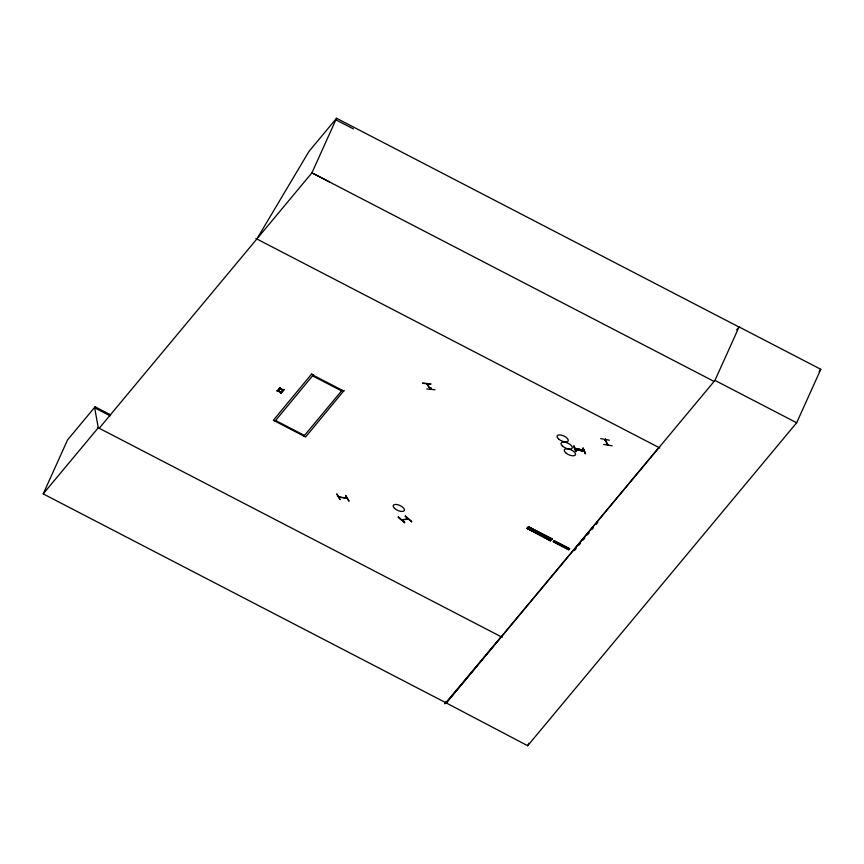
<?xml version="1.0" encoding="UTF-8"?>
<svg xmlns="http://www.w3.org/2000/svg" width="864" height="864" viewBox="0 0 864 864"><rect width="100%" height="100%" fill="white"/><g stroke="black" fill="none" stroke-linecap="round" stroke-linejoin="round"><path stroke-width="1.3" d="M348.754 500.98L345.611 495.439L349.11 501.055M427.378 384.34C425.941 382.309 431.687 392.224 430.607 388.022M405.184 516.164L411.674 521.726M550.519 540.562L527.062 528.39L550.627 540.508M551.675 539.276L528.239 527.018L551.686 539.276M551.977 538.909L528.509 526.781L551.966 538.844M569.592 548.824L553.943 540.713M554.083 540.648L569.732 548.694M553.295 541.523L568.814 549.742M426.773 388.994L434.981 389.718M575.338 449.507L584.226 451.494M575.262 449.258L584.15 451.278L575.37 448.891M603.644 444.463L612.155 445.792M338.45 496.822L347.015 498.193M347.026 498.388L338.602 497.048M604.854 439.614L607.597 444.895M607.381 444.431L607.997 444.938L605.2 439.625M658.897 447.498L446.18 702.896L43.2 493.884L67.586 439.862L95.126 406.804L110.668 414.871M502.189 637.276L98.258 427.766L94.673 407.808L95.126 406.804M739.552 327.294L336.56 118.282L311.926 172.854L99.209 428.252L98.258 427.766M344.12 390.442L305.597 437L273.359 420.271L311.882 373.712M313.567 374.587L275.044 421.146M430.25 388.8L430.564 388.066M430.888 388.044L430.618 388.886L431.017 388.12M445.964 701.471L444.874 703.879L501.25 636.779M736.56 329.972L739.087 326.927L820.8 369.306L796.662 422.766L527.688 745.718L446.18 702.896M574.204 445.954L573.556 446.17L575.662 451.462L576.299 451.235M575.132 448.297L584.01 450.328M585.5 453.654L583.081 447.973M583.07 448.297L585.176 453.265M605.513 439.366L605.102 440.122L605.362 439.236M605.858 439.398L605.135 440.089L605.405 439.247M527.688 745.718L528.79 743.288M445.986 703.339L714.949 380.387L739.087 326.927M527.116 528.25L550.325 540.875M527.396 527.915L527.051 528.487M552.02 538.704L551.502 539.503L528.034 527.332L528.574 526.543M550.314 540.875L550.854 540.086M256.856 238.972L309.031 151.34L336.56 118.282M528.044 527.342L551.524 539.471M553.198 541.696L568.771 549.839M398.39 517.05L404.665 522.709L398.11 517.104M404.665 522.601L398.423 517.115M43.2 493.884L98.302 427.723M303.912 436.126L342.133 390.236M574.56 550.39L576.277 548.316M578.869 545.216L580.586 543.143M583.168 540.043L584.896 537.97M587.477 534.87L589.205 532.807M591.786 529.697L593.514 527.634M596.095 524.524L597.812 522.461M819.072 371.38L820.8 369.306M600.685 438.631L609.368 440.219M422.712 383.368L430.704 383.864M430.92 384.07L422.528 383.033M574.992 448.535L583.891 450.533M401.501 519.804L408.078 518.929M340.07 499.543L336.928 494.057M573.998 446.213L576.148 451.57M339.995 499.586L336.841 494.1M401.652 520.009L408.229 519.134M579.139 449.636L579.344 450.166M579.971 450.306L579.733 449.712M582.93 448.308L585.522 453.708M574.873 448.34L583.772 450.349M430.618 389.308L426.708 383.821M335.858 119.837L353.43 128.887M329.486 181.904L311.926 172.854L713.707 381.251M714.949 380.387L796.662 422.766M255.906 238.486L659.837 447.984M311.58 374.382L343.818 391.1M312.703 375.926L341.572 390.906M275.605 420.476L304.474 435.456M94.673 407.808L110.214 415.865M405.443 516.143L411.685 521.77L405.432 516.132M527.342 528.055L550.822 540.259L527.353 528.12M276.934 390.841L279.482 391.705L281.308 393.455L280.098 391.813L282.485 392.04L279.752 391.435L277.906 389.664L279.137 391.338L276.934 390.841M278.791 388.606L281.34 389.47L283.165 391.219L281.956 389.578L284.342 389.804L281.61 389.21L279.763 387.428L280.994 389.102L278.791 388.606M394.567 508.399A6.113 2.711 24.3 0 0 404.201 510.732A6.113 2.711 24.3 0 0 397.667 504.684A6.113 2.711 24.3 0 0 394.567 508.399M565.79 452.855A6.113 2.711 24.3 0 0 575.37 455.036A6.113 2.711 24.3 0 0 568.62 449.01A6.113 2.711 24.3 0 0 565.79 452.855M562.518 446.116A6.113 2.711 24.3 0 0 572.087 448.297A6.113 2.711 24.3 0 0 565.348 442.271A6.113 2.711 24.3 0 0 562.518 446.116M558.522 438.955A6.113 2.711 24.3 0 0 568.091 441.137A6.113 2.711 24.3 0 0 561.352 435.11A6.113 2.711 24.3 0 0 558.522 438.955"/></g></svg>
